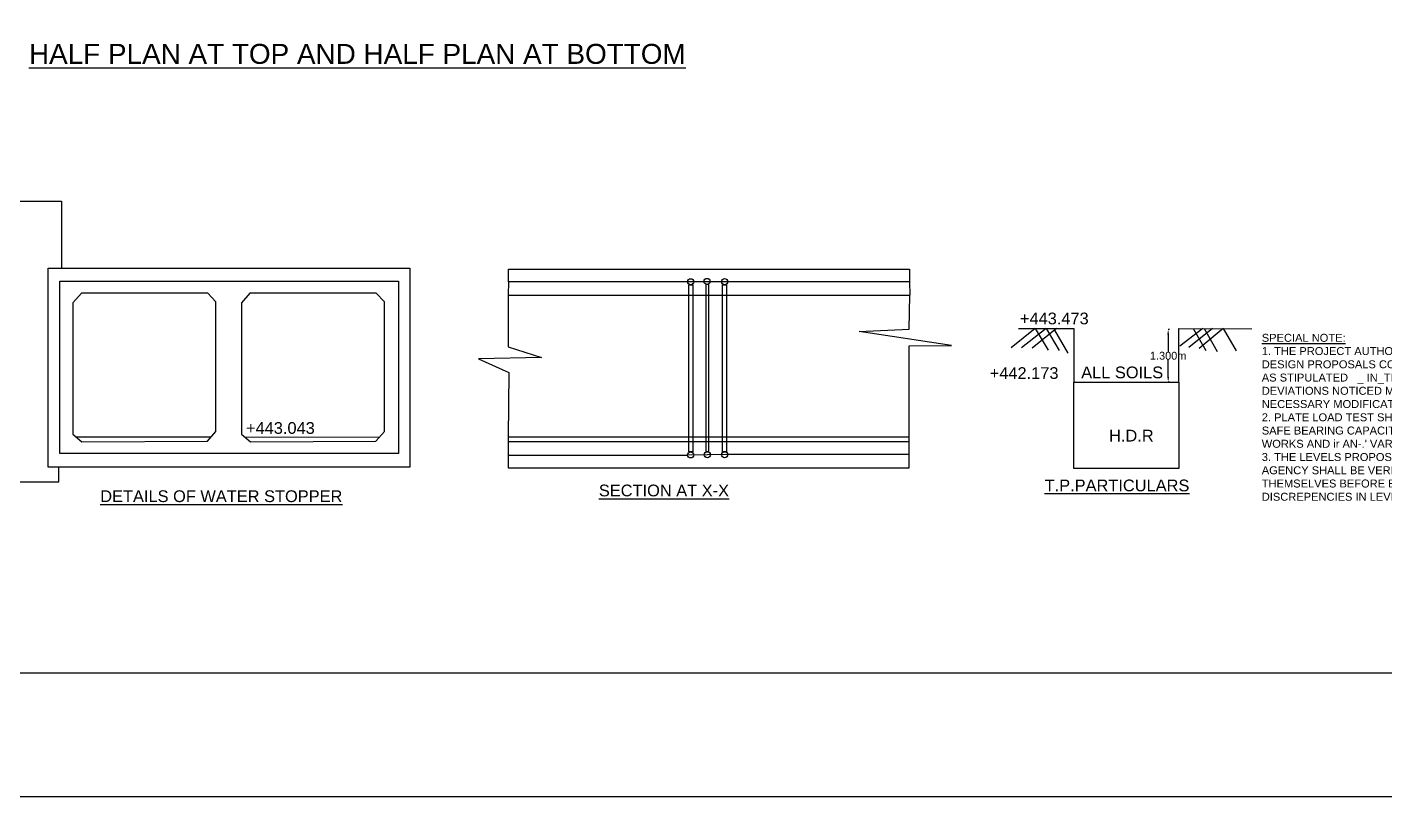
# Model space of a CAD drawing. Header units: inches. Extents: x -90004 to 33256, y -23519 to 53185.
# Drawn here: x -61789 to -9695, y -23519 to 6005 of the extents above; entities that cross this region are included whole.
import ezdxf

# ---------------------------------------------------------------- set-up
doc = ezdxf.new("R2010")
doc.units = ezdxf.units.IN
doc.header["$MEASUREMENT"] = 0
for name, color, linetype in [('DIM', 7, 'Continuous'), ('DRAWING', 7, 'Continuous'), ('TEXT', 255, 'Continuous')]:
    doc.layers.add(name, color=color, linetype=linetype)
doc.styles.get("Standard").update_dxf_attribs({"font": 'arial.ttf'})
doc.dimstyles.new('HOZ', dxfattribs={"dimtxt": 300, "dimasz": 200, "dimexe": 0.18, "dimexo": 0.0625, "dimgap": 0.09, "dimtad": 0, "dimtih": 1, "dimtoh": 1, "dimdec": 0, "dimzin": 0, "dimdsep": 46, "dimtxsty": 'Standard', "dimcen": 0, "dimadec": 0, "dimazin": 0, "dimtfac": 1, "dimtdec": 0, "dimtofl": 0, "dimtmove": 0, "dimatfit": 3, "dimfxl": 1, "dimtolj": 1, "dimtzin": 0, "dimarcsym": 0})
doc.dimstyles.get("Standard").update_dxf_attribs({"dimtxt": 300, "dimasz": 300, "dimexe": 0.18, "dimexo": 0.0625, "dimgap": 0.09, "dimtad": 0, "dimtih": 1, "dimtoh": 1, "dimdec": 4, "dimzin": 0, "dimdsep": 46, "dimtxsty": 'Standard', "dimcen": 0.15625, "dimadec": 0, "dimazin": 0, "dimtfac": 1, "dimtdec": 4, "dimtofl": 0, "dimtmove": 0, "dimatfit": 3, "dimfxl": 1, "dimtolj": 1, "dimtzin": 0, "dimarcsym": 0})
picture_1 = doc.add_image_def('image1.jpg', size_in_pixel=(6504, 4064))

# ---------------------------------------------------------------- blocks, each defined once
blk = doc.blocks.new('*D52')
at = {"layer": 'Defpoints', "color": 0, "transparency": 16777216}
for p in [(-17953, -5591), (-18009, -7611), (-17953, -7611)]:
    blk.add_point(p, dxfattribs=at)
at = {"layer": 'DIM', "color": 0, "lineweight": -2, "transparency": 16777216}
for p, q in [((-17953, -5591), (-18009, -5591)), ((-18009, -5791), (-18009, -6448)), ((-18009, -7411), (-18009, -6754)), ((-17953, -7611), (-18009, -7611))]:
    blk.add_line(p, q, dxfattribs=at)
at = {"layer": 'DIM', "color": 0, "transparency": 16777216}
for points in [[(-18042, -5791), (-17975, -5791), (-18009, -5591)], [(-18042, -7411), (-17975, -7411), (-18009, -7611)]]:
    blk.add_solid(points, dxfattribs=at)
at = {"layer": 'DIM', "color": 0, "transparency": 16777216, "insert": (-18009, -6601), "char_height": 300, "attachment_point": 5}
blk.add_mtext('\\A1;1.300m', dxfattribs=at)

msp = doc.modelspace()

# ---------------------------------------------------------------- linework, layer by layer
at = {"layer": 'DRAWING', "const_width": 50}
msp.add_lwpolyline([(-88905.40536, 50303.80206), (33231.31648, 50303.80206), (33231.31648, -18764.56638), (-88905.40536, -18764.56638)], close=True, dxfattribs=at)
at = {"layer": 'DRAWING'}
for points in [[(-60985.93973, -3236.7621), (-47102.23942, -3236.7621), (-47102.23942, -10878.48303), (-60985.93973, -10878.48303)], [(-43324.23054, -3272.02645), (-27935.50205, -3272.02645), (-27935.50205, -3762.39662), (-43324.23054, -3762.39662)], [(-60532.16796, -3734.19793), (-47535.12413, -3734.19793), (-47535.12413, -10351.49745), (-60532.16796, -10351.49745)], [(-36396.06897, -3878.54628), (-36251.56992, -3878.54628), (-36251.56992, -10284.60096), (-36396.06897, -10284.60096)], [(-35750.42812, -10278.49191), (-35633.75335, -10278.49191), (-35633.75335, -3868.79368), (-35750.42812, -3868.79368)], [(-35103.91996, -3873.83103), (-34959.4209, -3873.83103), (-34959.4209, -10279.88571), (-35103.91996, -10279.88571)], [(-21623.91626, -7610.9245), (-17603.96535, -7610.9245), (-17603.96535, -10928.74761), (-21623.91626, -10928.74761)]]:
    msp.add_lwpolyline(points, close=True, dxfattribs=at)
for points in [[(-43324.23054, -3762.39662), (-43331.61443, -4271.12867), (-27926.80683, -4271.12867)], [(-27935.50205, -3762.39662), (-27926.80683, -4271.12867)], [(-59706.36705, -4202.30563), (-60032.82386, -4567.91176)], [(-60032.82386, -4567.91176), (-60032.82386, -9607.28971)], [(-54858.67246, -4202.30563), (-59706.36705, -4202.30563)], [(-54547.86662, -4534.8111), (-54858.67246, -4202.30563)], [(-54547.86662, -9505.01432), (-54547.86662, -4534.8111)], [(-53241.03801, -4204.92278), (-53567.49482, -4570.52891)], [(-53567.49482, -4570.52891), (-53567.49482, -9609.90686)], [(-48393.34343, -4204.92278), (-53241.03801, -4204.92278)], [(-48082.53758, -4537.42824), (-48393.34343, -4204.92278)], [(-48082.53758, -9507.63146), (-48082.53758, -4537.42824)], [(-43331.61443, -4271.12867), (-43331.61443, -6255.42248), (-42058.37092, -6663.39388), (-44472.08157, -6717.22345), (-43313.45719, -7240.47614), (-43327.43217, -9714.75665), (-43327.43217, -9892.63043), (-43327.43217, -10415.17407), (-43327.43217, -10895.6738), (-27951.3629, -10895.6738), (-27951.3629, -10387.9899), (-27951.3629, -9865.42488), (-27951.3629, -9722.58105), (-27951.3629, -6218.85038)], [(-27951.3629, -6218.85038), (-26316.6762, -6207.5485), (-29860.01979, -5672.20413), (-27944.28899, -5579.52367), (-27926.80683, -4271.12867)], [(-23114.18704, -5552.03421), (-24033.54166, -6290.10567)], [(-23753.24495, -5549.93921), (-21624.02341, -5556.91937), (-21624.02341, -7610.9245)], [(-22688.63418, -5553.42929), (-23640.00285, -6299.77204)], [(-22291.60326, -5554.73086), (-23227.10923, -6302.9941)], [(-23114.18704, -5552.03421), (-22610.99511, -6386.76877)], [(-22688.63418, -5553.42929), (-22188.4243, -6396.43513)], [(-22368.65809, -5616.36307), (-21855.38301, -6500.36668)], [(-17603.96535, -7610.9245), (-17601.64471, -5557.26394), (-14795.20039, -5561.9326)], [(-16677.92613, -5558.80059), (-17554.95152, -6228.79115)], [(-16306.48961, -5559.41849), (-17219.34885, -6282.42724)], [(-17044.79096, -5558.19029), (-16566.04279, -6398.63865)], [(-15899.26336, -5560.09593), (-16821.10086, -6318.18452)], [(-16624.17768, -5558.89), (-16131.99711, -6434.39592)], [(-15899.26336, -5560.09593), (-15398.14645, -6412.04758)], [(-60032.82386, -9607.28971), (-59689.5648, -9904.23777), (-54870.83608, -9871.03645), (-54547.86662, -9505.01432)], [(-59910.81974, -9712.83357), (-54732.45461, -9714.20836)], [(-53567.49482, -9609.90686), (-53224.23577, -9906.85492), (-48405.50704, -9873.65359), (-48082.53758, -9507.63146)], [(-53445.4907, -9715.45072), (-48267.12557, -9716.82551)], [(-27951.3629, -9722.58105), (-43327.43217, -9722.58105)], [(-43327.43217, -9892.63043), (-27951.3629, -9892.63043)], [(-43327.43217, -10415.17407), (-36467.12776, -10415.17407)], [(-34899.10637, -10387.9899), (-36467.12776, -10415.17407)], [(-27951.3629, -10387.9899), (-34899.10637, -10387.9899)]]:
    msp.add_lwpolyline(points, dxfattribs=at)
for centre in [(-36326.09092, -3761.2776), (-35700.29873, -3750.78635), (-35031.09214, -3755.79228), (-36329.97776, -10402.31122), (-35689.60431, -10397.43739), (-35029.92676, -10397.96776)]:
    msp.add_circle(centre, 117.67249, dxfattribs=at)

# ---------------------------------------------------------------- texts
at = {"layer": 'DIM', "attachment_point": 5}
for s, insert, char_height in [('\\A1;{\\LHALF PLAN AT TOP AND HALF PLAN AT BOTTOM}', (-49120.41705, 4974.64336), 765.7106036), ('\\A1;+443.473', (-22377.51372, -5172.74964), 450), ('\\A1;+442.173', (-23536.04496, -7267.21448), 450), ('\\A1;ALL SOILS', (-19772.78686, -7241.64298), 450), ('\\A1;+443.043', (-52072.4806, -9373.37545), 450), ('\\A1;H.D.R', (-19421.2221, -9664.07321), 450), ('\\A1;{\\LT.P.PARTICULARS}', (-19971.76066, -11577.80991), 450), ('\\A1;{\\LDETAILS OF WATER STOPPER}', (-54339.61341, -11989.75599), 450), ('\\A1;{\\LSECTION AT X-X}', (-37355.6195, -11771.07831), 450)]:
    msp.add_mtext(s, dxfattribs=dict(at, insert=insert, char_height=char_height))
at = {"layer": 'TEXT', "insert": (-14417.23219, -5759.47952), "char_height": 304.7824047, "width": 14017.9888809, "attachment_point": 1}
msp.add_mtext("{\\LSPECIAL NOTE:\\P}1. THE PROJECT AUTHORITIES SHOULD SATISFY WHETHER THE DESIGN PROPOSALS COMPLY WITH TECHNICAL SPECIFICATIONS AS STIPULATED   _ IN_THEAGREEMENT CONDITIONS.ANY DEVIATIONS NOTICED MAY BE REFFERED TO C.D.O. FOR NECESSARY MODIFICATIONS BEFORE EXECUTION. \\P2. PLATE LOAD TEST SHALL BE CONDUCTED TO ENSURE THE SAFE BEARING CAPACITY OF SOIL BEFORE ExECLin O N OF WORKS AND ir AN-.' VAR:A= DESIGN IS TO BE MODIFIED. \\P3. THE LEVELS PROPOSED IN THE DESIGN REPORT BY THE AGENCY SHALL BE VERIFIED BY FIELD AUTHORITIES AND SATISFY THEMSELVES BEFORE EXECUTION OF WORK.FOR ANY DISCREPENCIES IN LEVELS,DESIGN NEEDS MODIFICATION. ", dxfattribs=at)

# ---------------------------------------------------------------- dimensions: what is measured, and where the dimension line sits
at = {"layer": 'DIM'}
dim = msp.add_linear_dim(base=(-18008.6177, -7610.9245), p1=(-17953.37683, -5590.70764), p2=(-17953.37683, -7610.9245), angle=90, text='1.300m', dimstyle='HOZ', dxfattribs=at)
dim.commit()
dim.dimension.update_dxf_attribs({"geometry": '*D52', "text_midpoint": (-18008.6177, -6600.81607)})

# ---------------------------------------------------------------- pictures from other files: only their frames are drawn
image = msp.add_image(picture_1, insert=(-90004.41315, -23519.37625), size_in_units=(122757.26268, 76704.41506), dxfattribs=dict(fade=30))
image.dxf.flags = 7

# ---------------------------------------------------------------- leaders
at = {"layer": 'DRAWING'}
for points in [[(-63128.05173, -675.7575), (-60471.20503, -675.7575), (-60471.20503, -3236.7621)], [(-63172.98604, -11432.29413), (-60576.72494, -11432.29413), (-60576.72494, -10878.48303)]]:
    msp.add_leader(points, dimstyle='Standard', override={"dimgap": 0.09, "dimtad": 0}, dxfattribs=at)

doc.saveas('drawing.dxf')
